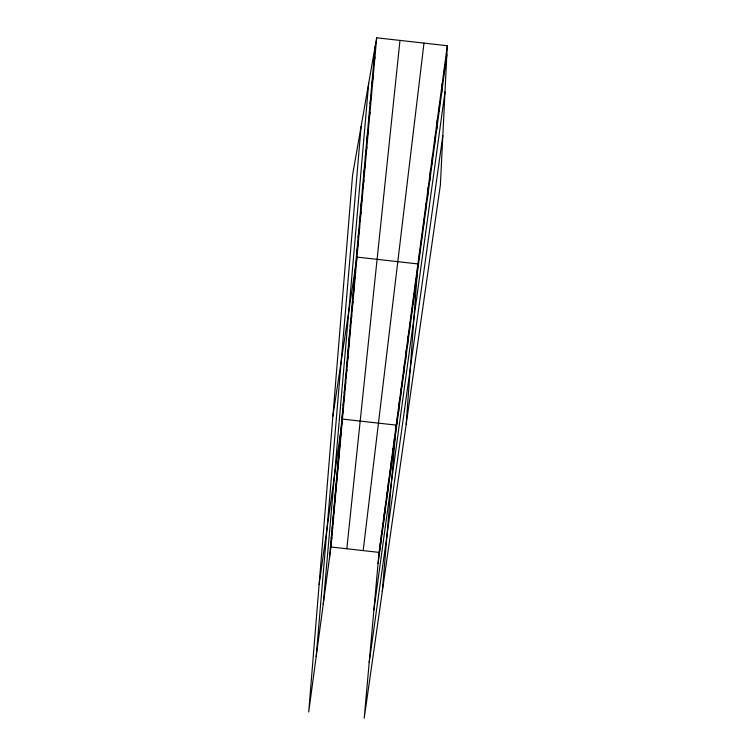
<?xml version="1.0" encoding="UTF-8"?>
<svg xmlns="http://www.w3.org/2000/svg" width="756" height="756" viewBox="0 0 756 756"><rect width="100%" height="100%" fill="white"/><g stroke="black" fill="none" stroke-linecap="round" stroke-linejoin="round"><path stroke-width="1.13" d="M447.287 45.719L440.389 184.804L364.203 718.2L379.058 552.381L447.287 45.719L376.677 37.8L352.589 174.957L308.713 711.972L330.958 546.994L376.677 37.8M444.235 73.795L444.698 64.94M441.674 92.723L442.175 83.708M439.179 111.208L439.709 102.022M436.741 129.248L437.299 119.911M434.36 146.862L434.946 137.394M432.035 164.071L432.64 154.47M429.767 180.892L430.391 171.168M425.373 213.4L426.044 203.449M427.546 197.325L428.198 187.488M423.247 229.106L423.946 219.06M421.168 244.481L421.886 234.332M406.17 424.333L417.907 263.92L356.983 257.087L332.886 416.112M419.136 259.516L419.873 249.282M415.101 289.368L415.876 278.973M411.151 318.654L411.954 308.117M413.107 304.167L413.891 293.706M409.232 332.82L410.054 322.226M405.528 360.262L406.369 349.555M407.361 346.692L408.193 336.033M400.245 399.319L401.124 388.48M401.965 386.571L402.844 375.77M403.723 373.558L404.583 362.795M396.9 424.059L397.807 413.145M398.554 411.812L399.451 400.935M316.188 656.548L361.084 126.573M392.128 459.355L393.063 448.365M393.687 447.826L394.613 436.855M382.29 591.579L396.191 425.118L342.44 419.089L319.126 584.492M387.63 492.657L388.584 481.619M389.104 481.77L390.049 470.742M390.606 470.676L391.542 459.657M323.218 604.413L368.692 83.236M383.377 524.125L384.35 513.05M384.766 513.825L385.74 502.759M386.184 503.345L387.148 492.288M329.474 558.022L375.174 46.352M379.351 553.902L380.344 542.808M380.674 544.15L381.657 533.065M382.016 534.227L382.99 523.152M346.834 548.771L399.981 40.418M363.182 550.604L423.984 43.111M330.334 548.402L331.827 537.374M378.066 563.475L446.862 54.394M333.925 508.127L335.437 497.117M333.009 518.474L334.511 507.456M332.101 528.633L333.594 517.605M331.204 538.603L332.706 527.575M373.889 610.092L445 91.797M336.807 475.902L338.329 464.94M335.834 486.845L337.346 475.864M334.87 497.59L336.382 486.59M339.85 441.787L341.381 430.882M338.82 453.383L340.342 442.458M337.8 464.751L339.331 453.808M369.193 662.502L442.818 135.74M343.082 405.594L344.623 394.783M341.986 417.898L343.526 407.059M345.35 380.221L346.9 369.495M344.207 393.035L345.747 382.271M347.713 353.78L349.263 343.148M346.522 367.142L348.062 356.454M350.179 326.195L351.729 315.677M348.932 340.134L350.482 329.559M351.445 311.954L352.995 301.502M354.082 282.527L355.632 272.217M352.75 297.401L354.299 287.015M358.108 237.403L359.658 227.358M356.756 252.523L358.306 242.374M359.487 221.962L361.037 212.001M360.895 206.161L362.445 196.314M362.341 190.011L363.882 180.268M363.816 173.493L365.356 163.872M365.328 156.596L366.858 147.089M366.868 139.293L368.399 129.928M368.455 121.584L369.977 112.361M370.071 103.449L371.593 94.387M371.735 84.88L373.247 75.969M373.426 65.857L374.938 57.116M330.958 546.994L379.058 552.381"/></g></svg>
